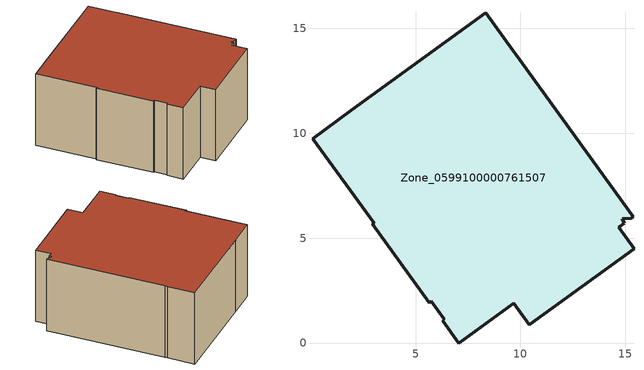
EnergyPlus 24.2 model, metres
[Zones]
Zone_0599100000761507
 floor ground (C_G): 14.85,5.92 14.96,5.72 14.68,5.52 15.41,4.51 10.42,0.88 9.68,1.9 7.07,0 6.29,1.07 6.37,1.14 5.75,1.99 5.66,1.93 2.93,5.68 3.04,5.71 0.09,9.75 1.94,11.1 8.34,15.74 9.64,13.95 9.77,13.77 15.38,6.03 15.28,5.96 z0
 wall outside (C_F): 9.64,13.95 8.34,15.74 1.94,11.1 0.09,9.75 3.04,5.71 2.93,5.68 5.66,1.93 5.75,1.99 6.37,1.14 6.29,1.07 7.07,0 9.68,1.9 10.42,0.88 15.41,4.51 14.68,5.52 14.96,5.72 14.85,5.92 15.28,5.96 15.38,6.03 9.77,13.77 9.64,13.95 z0:6.31
 roof outside (C_R): 14.85,5.92 15.28,5.96 15.38,6.03 9.77,13.77 9.64,13.95 8.34,15.74 1.94,11.1 0.09,9.75 3.04,5.71 2.93,5.68 5.66,1.93 5.75,1.99 6.37,1.14 6.29,1.07 7.07,0 9.68,1.9 10.42,0.88 15.41,4.51 14.68,5.52 14.96,5.72 z6.31
[BUILDING]
Pand.0599100000761507: North Axis=0; Terrain=City; Loads Convergence Tolerance Value=0.04; Temperature Convergence Tolerance Value=0.4; Solar Distribution=FullExterior; Maximum Number of Warmup Days=25; Minimum Number of Warmup Days=1
[Site:Location]
Rotterdam.The.Hague.AP_ZH_NLD Design_Conditions: Latitude=51.96; Longitude=4.45; Time Zone=1; Elevation=-4.5
[SITE:GROUNDTEMPERATURE:BUILDINGSURFACE]
18, 18, 18, 18, 18, 18, 18, 18, 18, 18, 18, 18
[MATERIAL] Thermal Absorptance=0.9; Solar Absorptance=0.7; Visible Absorptance=0.7
Name | Roughness | Thickness | Conductivity | Density | Specific Heat
G.D.2006-2014 | MediumSmooth | 0.15 | 0.06 | 540 | 1210
F.D.2006-2014 | Rough | 0.3 | 0.12 | 1920 | 840
R.D.2006-2014 | MediumRough | 0.2 | 0.08 | 1500 | 1000
[CONSTRUCTION]
C_G: G.D.2006-2014
C_F: F.D.2006-2014
C_R: R.D.2006-2014
[ZONE]
Zone_0599100000761507: Type=1; Multiplier=1; Ceiling Height=Autocalculate; Volume=Autocalculate; Floor Area=autocalculate; Part of Total Floor Area=Yes
[ZONEINFILTRATION:DESIGNFLOWRATE]
Infil_Zone_0599100000761507: Zone or ZoneList or Space or SpaceList=Zone_0599100000761507; Schedule=AlwaysOn; Design Flow Rate Calculation Method=Flow/Area; Flow Rate per Floor Area=0.0021; Constant Term Coefficient=1; Temperature Term Coefficient=0; Velocity Term Coefficient=0; Velocity Squared Term Coefficient=0
[HVACTEMPLATE:ZONE:IDEALLOADSAIRSYSTEM]
Zone_0599100000761507: Maximum Heating Supply Air Temperature=50; Minimum Cooling Supply Air Temperature=13; Maximum Heating Supply Air Humidity Ratio=0.0156; Minimum Cooling Supply Air Humidity Ratio=0.0077; Heating Limit=NoLimit; Cooling Limit=NoLimit; Dehumidification Control Type=ConstantSensibleHeatRatio; Cooling Sensible Heat Ratio=0.7; Dehumidification Setpoint=60; Humidification Control Type=None; Humidification Setpoint=30; Outdoor Air Method=None; Outdoor Air Flow Rate per Person=0.00944; Outdoor Air Flow Rate per Zone Floor Area=0; Outdoor Air Flow Rate per Zone=0; Demand Controlled Ventilation Type=None; Outdoor Air Economizer Type=NoEconomizer; Heat Recovery Type=None; Sensible Heat Recovery Effectiveness=0.7; Latent Heat Recovery Effectiveness=0.65
[ZONECONTROL:THERMOSTAT]
ThermostatControl_Zone_0599100000761507: Zone or ZoneList=Zone_0599100000761507; Control Type Schedule=DualSetpointControlType; Control 1=Thermostat_Zone_0599100000761507; Temperature Difference Between Cutout And Setpoint=0
[THERMOSTATSETPOINT:DUALSETPOINT]
Thermostat_Zone_0599100000761507: Heating Setpoint Temperature Schedule=HeatingSetpoint_Zone_0599100000761507; Cooling Setpoint Temperature Schedule=CoolingSetpoint_Zone_0599100000761507
[SCHEDULE:COMPACT]
HeatingSetpoint_Zone_0599100000761507: Through: 12/31, For: AllDays, Until: 24:00, 21
CoolingSetpoint_Zone_0599100000761507: Through: 12/31, For: AllDays, Until: 24:00, 24
DualSetpointControlType: Through: 12/31, For: AllDays, Until: 24:00, 4
AlwaysOn: Through: 12/31, For: AllDays, Until: 24:00, 1
